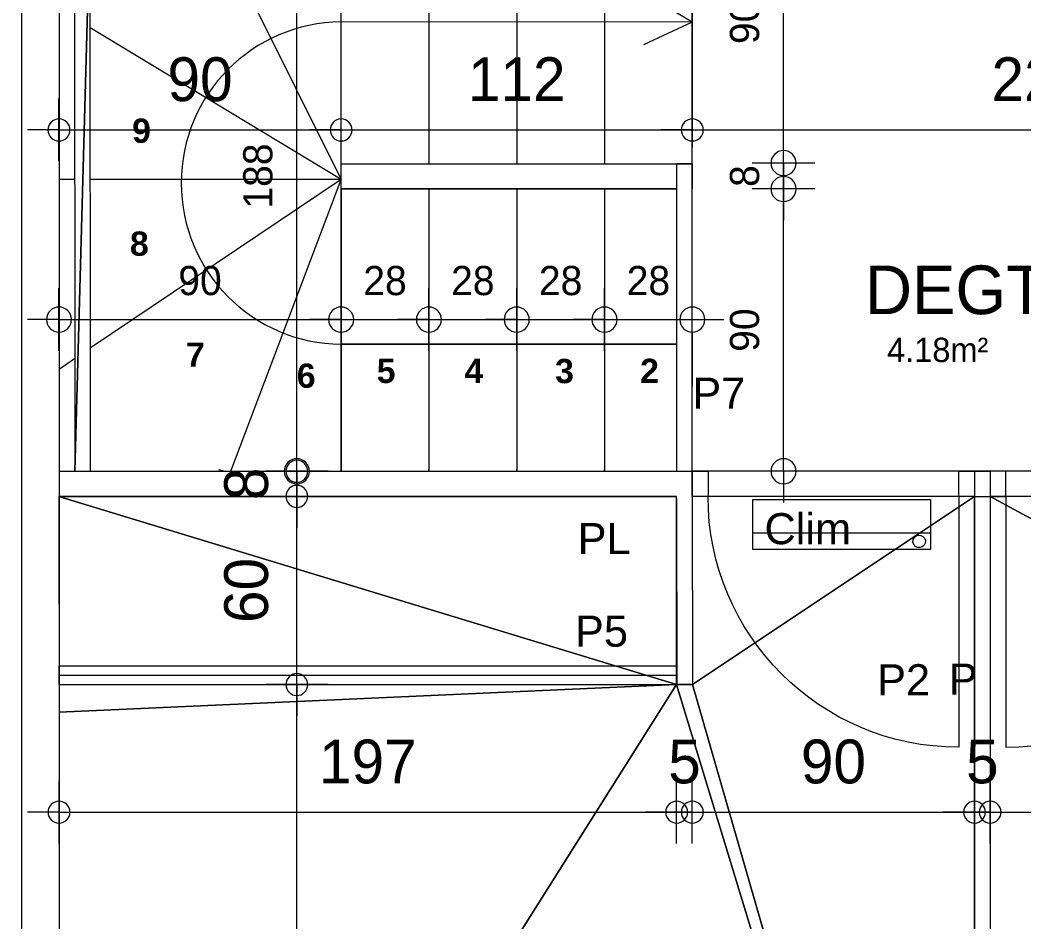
# Model space of a CAD drawing. Header units: metres. Extents: x -30.4 to 29.6, y -50.6 to 0.4.
# Drawn here: x 14.45 to 17.651, y -26.927 to -24.052 of the extents above; entities that cross this region are included whole.
import ezdxf
from ezdxf.enums import TextEntityAlignment as Align
from ezdxf.lldxf.tags import DXFTag

# ---------------------------------------------------------------- set-up
doc = ezdxf.new("R2010")
doc.units = ezdxf.units.M
doc.header["$MEASUREMENT"] = 0
for name, color, linetype in [('Calque commun', 7, 'Continuous'), ('Calque5', 7, 'Continuous'), ('Textes', 7, 'Continuous')]:
    doc.layers.add(name, color=color, linetype=linetype)
doc.styles.add('Arial12', font='arialbd.ttf', dxfattribs={"height": 0.077267})
doc.styles.add('Arial4', font='arial.ttf', dxfattribs={"height": 0.098961})
doc.styles.add('Century Gothic', font='GOTHIC.TTF', dxfattribs={"height": 0.139636})
doc.styles.add('Century Gothic15', font='GOTHIC.TTF', dxfattribs={"height": 0.155151})
doc.styles.add('Century Gothic16', font='GOTHIC.TTF', dxfattribs={"height": 0.09309})
doc.styles.add('Century Gothic7', font='GOTHIC.TTF', dxfattribs={"height": 0.077575})
tags = doc.linetypes.add('HIDDEN2', pattern=[0.1875, 0.125, -0.0625]).pattern_tags.tags
tags[6:7] = [DXFTag(74, 4), DXFTag(75, 0), DXFTag(340, '0'), DXFTag(46, 1.0), DXFTag(50, 0.0), DXFTag(44, 0.0), DXFTag(45, 0.0)]
tags[4:5] = [DXFTag(74, 4), DXFTag(75, 0), DXFTag(340, '0'), DXFTag(46, 1.0), DXFTag(50, 0.0), DXFTag(44, 0.0), DXFTag(45, 0.0)]
tags = doc.linetypes.add('HIDDENX2', pattern=[0.75, 0.5, -0.25]).pattern_tags.tags
tags[6:7] = [DXFTag(74, 4), DXFTag(75, 0), DXFTag(340, '0'), DXFTag(46, 1.0), DXFTag(50, 0.0), DXFTag(44, 0.0), DXFTag(45, 0.0)]
tags[4:5] = [DXFTag(74, 4), DXFTag(75, 0), DXFTag(340, '0'), DXFTag(46, 1.0), DXFTag(50, 0.0), DXFTag(44, 0.0), DXFTag(45, 0.0)]

# ---------------------------------------------------------------- blocks, each defined once
blk = doc.blocks.new('Block35145')
at = {"layer": 'Calque commun', "color": 7, "linetype": 'Continuous', "lineweight": 9}
for p, q in [((14.454, -20.8106), (14.454, -29.4107)), ((14.574, -20.9307), (14.574, -29.2906))]:
    blk.add_line(p, q, dxfattribs=at)
blk = doc.blocks.new('xmodule1pdniv1-7')
at = {"layer": 'Calque commun', "color": 5, "linetype": 'Continuous', "lineweight": 9}
blk.add_arc((0, 0), 0.5, 0, 359.9994, dxfattribs=at)
blk = doc.blocks.new('xmodule1pdniv1-8')
at = {"layer": 'Calque commun', "color": 5, "linetype": 'Continuous', "lineweight": 9}
blk.add_arc((0, 0), 0.5, 0, 359.9994, dxfattribs=at)
blk = doc.blocks.new('DimLine53630')
at = {"layer": 'Calque commun', "color": 5, "linetype": 'Continuous', "lineweight": 9}
for p, q in [((31.7823, -21.2312), (31.7823, -21.1312)), ((31.8823, -21.2312), (31.6823, -21.2312)), ((31.7823, -24.3512), (31.7823, -21.2312)), ((31.8823, -24.3512), (31.6823, -24.3512)), ((31.7823, -24.3512), (31.7823, -24.4512))]:
    blk.add_line(p, q, dxfattribs=at)
at = {"layer": 'Calque commun', "color": 5, "linetype": 'Continuous', "lineweight": 9, "xscale": 0.07000000029802322, "yscale": 0.07000000029802322, "zscale": 0.07000000029802322, "rotation": 90}
for name, p in [('xmodule1pdniv1-8', (31.7823, -21.2312)), ('xmodule1pdniv1-7', (31.7823, -24.3512))]:
    blk.add_blockref(name, p, dxfattribs=at)
at = {"layer": 'Calque commun', "color": 5, "linetype": 'Continuous', "lineweight": 9, "style": 'Century Gothic'}
blk.add_text('312', height=0.13964, rotation=90, dxfattribs=at).set_placement((31.7323, -22.7912), align=Align.BOTTOM_CENTER)
blk = doc.blocks.new('xmodule1pdniv1-9')
at = {"layer": 'Calque commun', "color": 5, "linetype": 'Continuous', "lineweight": 9}
blk.add_arc((0, 0), 0.5, 0, 359.9994, dxfattribs=at)
blk = doc.blocks.new('xmodule1pdniv1-10')
at = {"layer": 'Calque commun', "color": 5, "linetype": 'Continuous', "lineweight": 9}
blk.add_arc((0, 0), 0.5, 0, 359.9994, dxfattribs=at)
blk = doc.blocks.new('DimLine53638')
at = {"layer": 'Calque commun', "color": 5, "linetype": 'Continuous', "lineweight": 9}
for p, q in [((31.7823, -20.6312), (31.7823, -20.5312)), ((31.8823, -20.6312), (31.6823, -20.6312)), ((31.7823, -21.2312), (31.7823, -20.6312)), ((31.8823, -21.2312), (31.6823, -21.2312)), ((31.7823, -21.2312), (31.7823, -21.3312))]:
    blk.add_line(p, q, dxfattribs=at)
at = {"layer": 'Calque commun', "color": 5, "linetype": 'Continuous', "lineweight": 9, "xscale": 0.07000000029802322, "yscale": 0.07000000029802322, "zscale": 0.07000000029802322, "rotation": 90}
for name, p in [('xmodule1pdniv1-10', (31.7823, -20.6312)), ('xmodule1pdniv1-9', (31.7823, -21.2312))]:
    blk.add_blockref(name, p, dxfattribs=at)
at = {"layer": 'Calque commun', "color": 5, "linetype": 'Continuous', "lineweight": 9, "style": 'Century Gothic'}
blk.add_text('60', height=0.13964, rotation=90.0004, dxfattribs=at).set_placement((31.7323, -20.9312), align=Align.BOTTOM_CENTER)
blk = doc.blocks.new('xmodule1pdniv1-11')
at = {"layer": 'Calque commun', "color": 5, "linetype": 'Continuous', "lineweight": 9}
blk.add_arc((0, 0), 0.5, 0, 359.9994, dxfattribs=at)
blk = doc.blocks.new('xmodule1pdniv1-12')
at = {"layer": 'Calque commun', "color": 5, "linetype": 'Continuous', "lineweight": 9}
blk.add_arc((0, 0), 0.5, 0, 359.9994, dxfattribs=at)
blk = doc.blocks.new('DimLine53646')
at = {"layer": 'Calque commun', "color": 5, "linetype": 'Continuous', "lineweight": 9}
for p, q in [((31.7823, -20.5512), (31.7823, -20.4512)), ((31.8823, -20.5512), (31.6823, -20.5512)), ((31.7823, -20.6312), (31.7823, -20.5512)), ((31.8823, -20.6312), (31.6823, -20.6312)), ((31.7823, -20.6312), (31.7824, -20.7312))]:
    blk.add_line(p, q, dxfattribs=at)
at = {"layer": 'Calque commun', "color": 5, "linetype": 'Continuous', "lineweight": 9, "xscale": 0.07000000029802322, "yscale": 0.07000000029802322, "zscale": 0.07000000029802322, "rotation": 90}
for name, p in [('xmodule1pdniv1-12', (31.7823, -20.5512)), ('xmodule1pdniv1-11', (31.7823, -20.6312))]:
    blk.add_blockref(name, p, dxfattribs=at)
at = {"layer": 'Calque commun', "color": 5, "linetype": 'Continuous', "lineweight": 9, "style": 'Century Gothic'}
blk.add_text('8', height=0.1396, rotation=90.0219, dxfattribs=at).set_placement((31.7323, -20.5913), align=Align.BOTTOM_CENTER)
blk = doc.blocks.new('xmodule1pdniv1-13')
at = {"layer": 'Calque commun', "color": 5, "linetype": 'Continuous', "lineweight": 9}
blk.add_arc((0, 0), 0.5, 0, 359.9994, dxfattribs=at)
blk = doc.blocks.new('xmodule1pdniv1-14')
at = {"layer": 'Calque commun', "color": 5, "linetype": 'Continuous', "lineweight": 9}
blk.add_arc((0, 0), 0.5, 0, 359.9994, dxfattribs=at)
blk = doc.blocks.new('DimLine53654')
at = {"layer": 'Calque commun', "color": 5, "linetype": 'Continuous', "lineweight": 9}
for p, q in [((31.7822, -18.6687), (31.7822, -18.5687)), ((31.8822, -18.6687), (31.6822, -18.6687)), ((31.7823, -20.5512), (31.7822, -18.6687)), ((31.8823, -20.5512), (31.6823, -20.5512)), ((31.7823, -20.5512), (31.7823, -20.6512))]:
    blk.add_line(p, q, dxfattribs=at)
at = {"layer": 'Calque commun', "color": 5, "linetype": 'Continuous', "lineweight": 9, "xscale": 0.07999999821186066, "yscale": 0.07999999821186066, "zscale": 0.07999999821186066, "rotation": 90}
for name, p in [('xmodule1pdniv1-14', (31.7822, -18.6687)), ('xmodule1pdniv1-13', (31.7823, -20.5512))]:
    blk.add_blockref(name, p, dxfattribs=at)
at = {"layer": 'Calque commun', "color": 5, "linetype": 'Continuous', "lineweight": 9, "style": 'Century Gothic16'}
blk.add_text('188', height=0.09309, rotation=90.0024, dxfattribs=at).set_placement((31.7323, -19.61), align=Align.BOTTOM_CENTER)
blk = doc.blocks.new('xmodule1pdniv1-21')
at = {"layer": 'Calque commun', "color": 5, "linetype": 'Continuous', "lineweight": 9}
blk.add_arc((0, 0), 0.5, 0, 359.9994, dxfattribs=at)
blk = doc.blocks.new('xmodule1pdniv1-22')
at = {"layer": 'Calque commun', "color": 5, "linetype": 'Continuous', "lineweight": 9}
blk.add_arc((0, 0), 0.5, 0, 359.9994, dxfattribs=at)
blk = doc.blocks.new('DimLine53686')
at = {"layer": 'Calque commun', "color": 5, "linetype": 'Continuous', "lineweight": 9}
for p, q in [((31.0236, -19.563), (31.0236, -19.363)), ((31.9236, -19.563), (31.9236, -19.363)), ((31.0236, -19.463), (30.9236, -19.463)), ((31.0236, -19.463), (31.9236, -19.463)), ((31.9236, -19.463), (32.0236, -19.463))]:
    blk.add_line(p, q, dxfattribs=at)
at = {"layer": 'Calque commun', "color": 5, "linetype": 'Continuous', "lineweight": 9, "xscale": 0.07000000029802322, "yscale": 0.07000000029802322, "zscale": 0.07000000029802322}
for name, p in [('xmodule1pdniv1-21', (31.0236, -19.463)), ('xmodule1pdniv1-22', (31.9236, -19.463))]:
    blk.add_blockref(name, p, dxfattribs=at)
at = {"layer": 'Calque commun', "color": 5, "linetype": 'Continuous', "lineweight": 9, "style": 'Century Gothic'}
blk.add_text('90', height=0.13964, dxfattribs=at).set_placement((31.4736, -19.413), align=Align.BOTTOM_CENTER)
blk = doc.blocks.new('xmodule1pdniv1-23')
at = {"layer": 'Calque commun', "color": 5, "linetype": 'Continuous', "lineweight": 9}
blk.add_arc((0, 0), 0.5, 0, 359.9994, dxfattribs=at)
blk = doc.blocks.new('xmodule1pdniv1-24')
at = {"layer": 'Calque commun', "color": 5, "linetype": 'Continuous', "lineweight": 9}
blk.add_arc((0, 0), 0.5, 0, 359.9994, dxfattribs=at)
blk = doc.blocks.new('DimLine53694')
at = {"layer": 'Calque commun', "color": 5, "linetype": 'Continuous', "lineweight": 9}
for p, q in [((31.9236, -19.563), (31.9236, -19.363)), ((33.0436, -19.563), (33.0436, -19.363)), ((31.9236, -19.463), (31.8236, -19.463)), ((31.9236, -19.463), (33.0436, -19.463)), ((33.0436, -19.463), (33.1436, -19.463))]:
    blk.add_line(p, q, dxfattribs=at)
at = {"layer": 'Calque commun', "color": 5, "linetype": 'Continuous', "lineweight": 9, "xscale": 0.07000000029802322, "yscale": 0.07000000029802322, "zscale": 0.07000000029802322}
for name, p in [('xmodule1pdniv1-23', (31.9236, -19.463)), ('xmodule1pdniv1-24', (33.0436, -19.463))]:
    blk.add_blockref(name, p, dxfattribs=at)
at = {"layer": 'Calque commun', "color": 5, "linetype": 'Continuous', "lineweight": 9, "style": 'Century Gothic'}
blk.add_text('112', height=0.13964, dxfattribs=at).set_placement((32.4836, -19.413), align=Align.BOTTOM_CENTER)
blk = doc.blocks.new('xmodule1pdniv1-25')
at = {"layer": 'Calque commun', "color": 5, "linetype": 'Continuous', "lineweight": 9}
blk.add_arc((0, 0), 0.5, 0, 359.9994, dxfattribs=at)
blk = doc.blocks.new('xmodule1pdniv1-26')
at = {"layer": 'Calque commun', "color": 5, "linetype": 'Continuous', "lineweight": 9}
blk.add_arc((0, 0), 0.5, 0, 359.9994, dxfattribs=at)
blk = doc.blocks.new('DimLine53702')
at = {"layer": 'Calque commun', "color": 5, "linetype": 'Continuous', "lineweight": 9}
for p, q in [((33.0436, -19.563), (33.0436, -19.363)), ((35.2637, -19.563), (35.2637, -19.363)), ((33.0436, -19.463), (32.9436, -19.463)), ((33.0436, -19.463), (35.2637, -19.463)), ((35.2637, -19.463), (35.3637, -19.463))]:
    blk.add_line(p, q, dxfattribs=at)
at = {"layer": 'Calque commun', "color": 5, "linetype": 'Continuous', "lineweight": 9, "xscale": 0.07000000029802322, "yscale": 0.07000000029802322, "zscale": 0.07000000029802322}
for name, p in [('xmodule1pdniv1-25', (33.0436, -19.463)), ('xmodule1pdniv1-26', (35.2637, -19.463))]:
    blk.add_blockref(name, p, dxfattribs=at)
at = {"layer": 'Calque commun', "color": 5, "linetype": 'Continuous', "lineweight": 9, "style": 'Century Gothic'}
blk.add_text('222', height=0.13964, dxfattribs=at).set_placement((34.1537, -19.413), align=Align.BOTTOM_CENTER)
blk = doc.blocks.new('xmodule1pdniv1-65')
at = {"layer": 'Calque commun', "color": 5, "linetype": 'Continuous', "lineweight": 9}
blk.add_arc((0, 0), 0.5, 0, 359.9994, dxfattribs=at)
blk = doc.blocks.new('xmodule1pdniv1-66')
at = {"layer": 'Calque commun', "color": 5, "linetype": 'Continuous', "lineweight": 9}
blk.add_arc((0, 0), 0.5, 0, 359.9994, dxfattribs=at)
blk = doc.blocks.new('DimLine53878')
at = {"layer": 'Calque commun', "color": 5, "linetype": 'Continuous', "lineweight": 9}
for p, q in [((31.0238, -21.7381), (31.0238, -21.5381)), ((32.9937, -21.7381), (32.9937, -21.5381)), ((31.0238, -21.6381), (30.9238, -21.6381)), ((31.0238, -21.6381), (32.9937, -21.6381)), ((32.9937, -21.6381), (33.0937, -21.6381))]:
    blk.add_line(p, q, dxfattribs=at)
at = {"layer": 'Calque commun', "color": 5, "linetype": 'Continuous', "lineweight": 9, "xscale": 0.07000000029802322, "yscale": 0.07000000029802322, "zscale": 0.07000000029802322}
for name, p in [('xmodule1pdniv1-65', (31.0238, -21.6381)), ('xmodule1pdniv1-66', (32.9937, -21.6381))]:
    blk.add_blockref(name, p, dxfattribs=at)
at = {"layer": 'Calque commun', "color": 5, "linetype": 'Continuous', "lineweight": 9, "style": 'Century Gothic'}
blk.add_text('197', height=0.13964, dxfattribs=at).set_placement((32.0087, -21.5881), align=Align.BOTTOM_CENTER)
blk = doc.blocks.new('xmodule1pdniv1-67')
at = {"layer": 'Calque commun', "color": 5, "linetype": 'Continuous', "lineweight": 9}
blk.add_arc((0, 0), 0.5, 0, 359.9994, dxfattribs=at)
blk = doc.blocks.new('xmodule1pdniv1-68')
at = {"layer": 'Calque commun', "color": 5, "linetype": 'Continuous', "lineweight": 9}
blk.add_arc((0, 0), 0.5, 0, 359.9994, dxfattribs=at)
blk = doc.blocks.new('DimLine53886')
at = {"layer": 'Calque commun', "color": 5, "linetype": 'Continuous', "lineweight": 9}
for p, q in [((32.9937, -21.7381), (32.9937, -21.5381)), ((33.0437, -21.7381), (33.0437, -21.5381)), ((32.9937, -21.6381), (32.8937, -21.6381)), ((32.9937, -21.6381), (33.0437, -21.6381)), ((33.0437, -21.6381), (33.1437, -21.6381))]:
    blk.add_line(p, q, dxfattribs=at)
at = {"layer": 'Calque commun', "color": 5, "linetype": 'Continuous', "lineweight": 9, "xscale": 0.07000000029802322, "yscale": 0.07000000029802322, "zscale": 0.07000000029802322}
for name, p in [('xmodule1pdniv1-67', (32.9937, -21.6381)), ('xmodule1pdniv1-68', (33.0437, -21.6381))]:
    blk.add_blockref(name, p, dxfattribs=at)
at = {"layer": 'Calque commun', "color": 5, "linetype": 'Continuous', "lineweight": 9, "style": 'Century Gothic'}
blk.add_text('5', height=0.1396, dxfattribs=at).set_placement((33.0187, -21.5881), align=Align.BOTTOM_CENTER)
blk = doc.blocks.new('xmodule1pdniv1-69')
at = {"layer": 'Calque commun', "color": 5, "linetype": 'Continuous', "lineweight": 9}
blk.add_arc((0, 0), 0.5, 0, 359.9994, dxfattribs=at)
blk = doc.blocks.new('xmodule1pdniv1-70')
at = {"layer": 'Calque commun', "color": 5, "linetype": 'Continuous', "lineweight": 9}
blk.add_arc((0, 0), 0.5, 0, 359.9994, dxfattribs=at)
blk = doc.blocks.new('DimLine53894')
at = {"layer": 'Calque commun', "color": 5, "linetype": 'Continuous', "lineweight": 9}
for p, q in [((33.0437, -21.7381), (33.0437, -21.5381)), ((33.9437, -21.7381), (33.9437, -21.5381)), ((33.0437, -21.6381), (32.9437, -21.6381)), ((33.0437, -21.6381), (33.9437, -21.6381)), ((33.9437, -21.6381), (34.0437, -21.6381))]:
    blk.add_line(p, q, dxfattribs=at)
at = {"layer": 'Calque commun', "color": 5, "linetype": 'Continuous', "lineweight": 9, "xscale": 0.07000000029802322, "yscale": 0.07000000029802322, "zscale": 0.07000000029802322}
for name, p in [('xmodule1pdniv1-69', (33.0437, -21.6381)), ('xmodule1pdniv1-70', (33.9437, -21.6381))]:
    blk.add_blockref(name, p, dxfattribs=at)
at = {"layer": 'Calque commun', "color": 5, "linetype": 'Continuous', "lineweight": 9, "style": 'Century Gothic'}
blk.add_text('90', height=0.13964, dxfattribs=at).set_placement((33.4937, -21.5881), align=Align.BOTTOM_CENTER)
blk = doc.blocks.new('xmodule1pdniv1-71')
at = {"layer": 'Calque commun', "color": 5, "linetype": 'Continuous', "lineweight": 9}
blk.add_arc((0, 0), 0.5, 0, 359.9994, dxfattribs=at)
blk = doc.blocks.new('xmodule1pdniv1-72')
at = {"layer": 'Calque commun', "color": 5, "linetype": 'Continuous', "lineweight": 9}
blk.add_arc((0, 0), 0.5, 0, 359.9994, dxfattribs=at)
blk = doc.blocks.new('DimLine53902')
at = {"layer": 'Calque commun', "color": 5, "linetype": 'Continuous', "lineweight": 9}
for p, q in [((33.9437, -21.7381), (33.9437, -21.5381)), ((33.9937, -21.7381), (33.9937, -21.5381)), ((33.9437, -21.6381), (33.8437, -21.6381)), ((33.9437, -21.6381), (33.9937, -21.6381)), ((33.9937, -21.6381), (34.0937, -21.6381))]:
    blk.add_line(p, q, dxfattribs=at)
at = {"layer": 'Calque commun', "color": 5, "linetype": 'Continuous', "lineweight": 9, "xscale": 0.07000000029802322, "yscale": 0.07000000029802322, "zscale": 0.07000000029802322}
for name, p in [('xmodule1pdniv1-71', (33.9437, -21.6381)), ('xmodule1pdniv1-72', (33.9937, -21.6381))]:
    blk.add_blockref(name, p, dxfattribs=at)
at = {"layer": 'Calque commun', "color": 5, "linetype": 'Continuous', "lineweight": 9, "style": 'Century Gothic'}
blk.add_text('5', height=0.1396, dxfattribs=at).set_placement((33.9687, -21.5881), align=Align.BOTTOM_CENTER)
blk = doc.blocks.new('xmodule1pdniv1-73')
at = {"layer": 'Calque commun', "color": 5, "linetype": 'Continuous', "lineweight": 9}
blk.add_arc((0, 0), 0.5, 0, 359.9994, dxfattribs=at)
blk = doc.blocks.new('xmodule1pdniv1-74')
at = {"layer": 'Calque commun', "color": 5, "linetype": 'Continuous', "lineweight": 9}
blk.add_arc((0, 0), 0.5, 0, 359.9994, dxfattribs=at)
blk = doc.blocks.new('DimLine53910')
at = {"layer": 'Calque commun', "color": 5, "linetype": 'Continuous', "lineweight": 9}
for p, q in [((33.9937, -21.7381), (33.9937, -21.5381)), ((35.2638, -21.7381), (35.2638, -21.5381)), ((33.9937, -21.6381), (33.8937, -21.6381)), ((33.9937, -21.6381), (35.2638, -21.6381)), ((35.2638, -21.6381), (35.3638, -21.6381))]:
    blk.add_line(p, q, dxfattribs=at)
at = {"layer": 'Calque commun', "color": 5, "linetype": 'Continuous', "lineweight": 9, "xscale": 0.07000000029802322, "yscale": 0.07000000029802322, "zscale": 0.07000000029802322}
for name, p in [('xmodule1pdniv1-73', (33.9937, -21.6381)), ('xmodule1pdniv1-74', (35.2638, -21.6381))]:
    blk.add_blockref(name, p, dxfattribs=at)
at = {"layer": 'Calque commun', "color": 5, "linetype": 'Continuous', "lineweight": 9, "style": 'Century Gothic'}
blk.add_text('127', height=0.13964, dxfattribs=at).set_placement((34.6288, -21.5881), align=Align.BOTTOM_CENTER)
blk = doc.blocks.new('@PRES_1_$$_1-43')
at = {"layer": 'Calque commun', "color": 5, "linetype": 'Continuous', "lineweight": 9}
blk.add_line((0.05, 0.08), (0.05, 0.88), dxfattribs=at)
at = {"layer": 'Calque commun', "color": 5, "linetype": 'Continuous', "lineweight": 9, "extrusion": (0, 0, -1)}
blk.add_arc((-0.05, 0.08), 0.8, 90, 180, dxfattribs=at)
at = {"layer": 'Calque commun', "color": 5, "linetype": 'Continuous', "lineweight": 9}
mesh = blk.add_polyface(dxfattribs=at)
corners = [(0, 0), (0, 0.08), (0.05, 0.08), (0.05, 0)]
mesh.append_faces([[corners[k] for k in face] for face in [(0, 1, 2, 3)]], dxfattribs={"color": 5})
mesh = blk.add_polyface(dxfattribs=at)
corners = [(0.85, 0), (0.85, 0.08), (0.9, 0.08), (0.9, 0)]
mesh.append_faces([[corners[k] for k in face] for face in [(0, 1, 2, 3)]], dxfattribs={"color": 5})
blk = doc.blocks.new('@PRES_1_$$_1-44')
at = {"layer": 'Calque commun', "color": 7, "linetype": 'Continuous', "lineweight": 9}
blk.add_line((0, 0), (0, 0.08), dxfattribs=at)
blk = doc.blocks.new('@PRES_1_$$_1-45')
at = {"layer": 'Calque commun', "color": 7, "linetype": 'Continuous', "lineweight": 9}
blk.add_line((0, 0), (0, 0.08), dxfattribs=at)
blk = doc.blocks.new('INTER_2D_COMB15')
at = {"layer": 'Calque5', "color": 0, "linetype": 'ByBlock', "lineweight": -2}
for name in ['@PRES_1_$$_1-43', '@PRES_1_$$_1-44']:
    blk.add_blockref(name, (0, 0), dxfattribs=at)
at = {"layer": 'Calque5', "color": 0, "linetype": 'ByBlock', "lineweight": -2, "extrusion": (0, 0, -1), "xscale": -1, "yscale": -1, "zscale": -1, "rotation": -180}
blk.add_blockref('@PRES_1_$$_1-45', (-0.9, 0), dxfattribs=at)
blk = doc.blocks.new('PLACED_COMB15')
at = {"layer": 'Calque5', "color": 0, "linetype": 'ByBlock', "lineweight": -2}
blk.add_blockref('INTER_2D_COMB15', (0, 0), dxfattribs=at)
blk = doc.blocks.new('xmodule1pdniv1-95')
at = {"layer": 'Calque commun', "color": 5, "linetype": 'Continuous', "lineweight": 9}
blk.add_arc((0, 0), 0.5, 0, 359.9994, dxfattribs=at)
blk = doc.blocks.new('xmodule1pdniv1-96')
at = {"layer": 'Calque commun', "color": 5, "linetype": 'Continuous', "lineweight": 9}
blk.add_arc((0, 0), 0.5, 0, 359.9994, dxfattribs=at)
blk = doc.blocks.new('DimLine60103')
at = {"layer": 'Calque commun', "color": 5, "linetype": 'Continuous', "lineweight": 9}
for p, q in [((33.3346, -19.6513), (33.3346, -19.5513)), ((33.4346, -19.6513), (33.2346, -19.6513)), ((33.3346, -20.5512), (33.3346, -19.6513)), ((33.4346, -20.5512), (33.2346, -20.5512)), ((33.3346, -20.5512), (33.3346, -20.6512))]:
    blk.add_line(p, q, dxfattribs=at)
at = {"layer": 'Calque commun', "color": 5, "linetype": 'Continuous', "lineweight": 9, "xscale": 0.07999999821186066, "yscale": 0.07999999821186066, "zscale": 0.07999999821186066, "rotation": 90}
for name, p in [('xmodule1pdniv1-96', (33.3346, -19.6513)), ('xmodule1pdniv1-95', (33.3346, -20.5512))]:
    blk.add_blockref(name, p, dxfattribs=at)
at = {"layer": 'Calque commun', "color": 5, "linetype": 'Continuous', "lineweight": 9, "style": 'Century Gothic16'}
blk.add_text('90', height=0.09309, rotation=90, dxfattribs=at).set_placement((33.2846, -20.1012), align=Align.BOTTOM_CENTER)
blk = doc.blocks.new('xmodule1pdniv1-97')
at = {"layer": 'Calque commun', "color": 5, "linetype": 'Continuous', "lineweight": 9}
blk.add_arc((0, 0), 0.5, 0, 359.9994, dxfattribs=at)
blk = doc.blocks.new('xmodule1pdniv1-98')
at = {"layer": 'Calque commun', "color": 5, "linetype": 'Continuous', "lineweight": 9}
blk.add_arc((0, 0), 0.5, 0, 359.9994, dxfattribs=at)
blk = doc.blocks.new('DimLine60111')
at = {"layer": 'Calque commun', "color": 5, "linetype": 'Continuous', "lineweight": 9}
for p, q in [((33.3346, -19.5687), (33.3346, -19.4687)), ((33.4346, -19.5687), (33.2346, -19.5687)), ((33.3346, -19.6513), (33.3346, -19.5687)), ((33.4346, -19.6513), (33.2346, -19.6513)), ((33.3346, -19.6513), (33.3346, -19.7513))]:
    blk.add_line(p, q, dxfattribs=at)
at = {"layer": 'Calque commun', "color": 5, "linetype": 'Continuous', "lineweight": 9, "xscale": 0.07999999821186066, "yscale": 0.07999999821186066, "zscale": 0.07999999821186066, "rotation": 90}
for name, p in [('xmodule1pdniv1-98', (33.3346, -19.5687)), ('xmodule1pdniv1-97', (33.3346, -19.6513))]:
    blk.add_blockref(name, p, dxfattribs=at)
at = {"layer": 'Calque commun', "color": 5, "linetype": 'Continuous', "lineweight": 9, "style": 'Century Gothic16'}
blk.add_text('8', height=0.0931, rotation=90, dxfattribs=at).set_placement((33.2846, -19.61), align=Align.BOTTOM_CENTER)
blk = doc.blocks.new('xmodule1pdniv1-99')
at = {"layer": 'Calque commun', "color": 5, "linetype": 'Continuous', "lineweight": 9}
blk.add_arc((0, 0), 0.5, 0, 359.9994, dxfattribs=at)
blk = doc.blocks.new('xmodule1pdniv1-100')
at = {"layer": 'Calque commun', "color": 5, "linetype": 'Continuous', "lineweight": 9}
blk.add_arc((0, 0), 0.5, 0, 359.9994, dxfattribs=at)
blk = doc.blocks.new('DimLine60119')
at = {"layer": 'Calque commun', "color": 5, "linetype": 'Continuous', "lineweight": 9}
for p, q in [((33.3346, -18.6713), (33.3346, -18.5713)), ((33.4346, -18.6713), (33.2346, -18.6713)), ((33.3346, -19.5687), (33.3346, -18.6713)), ((33.4346, -19.5687), (33.2346, -19.5687)), ((33.3346, -19.5687), (33.3346, -19.6687))]:
    blk.add_line(p, q, dxfattribs=at)
at = {"layer": 'Calque commun', "color": 5, "linetype": 'Continuous', "lineweight": 9, "xscale": 0.07999999821186066, "yscale": 0.07999999821186066, "zscale": 0.07999999821186066, "rotation": 90}
for name, p in [('xmodule1pdniv1-100', (33.3346, -18.6713)), ('xmodule1pdniv1-99', (33.3346, -19.5687))]:
    blk.add_blockref(name, p, dxfattribs=at)
at = {"layer": 'Calque commun', "color": 5, "linetype": 'Continuous', "lineweight": 9, "style": 'Century Gothic16'}
blk.add_text('90', height=0.09309, rotation=90, dxfattribs=at).set_placement((33.2846, -19.12), align=Align.BOTTOM_CENTER)
blk = doc.blocks.new('xmodule1pdniv1-101')
at = {"layer": 'Calque commun', "color": 5, "linetype": 'Continuous', "lineweight": 9}
blk.add_arc((0, 0), 0.5, 0, 359.9994, dxfattribs=at)
blk = doc.blocks.new('xmodule1pdniv1-102')
at = {"layer": 'Calque commun', "color": 5, "linetype": 'Continuous', "lineweight": 9}
blk.add_arc((0, 0), 0.5, 0, 359.9994, dxfattribs=at)
blk = doc.blocks.new('DimLine60129')
at = {"layer": 'Calque commun', "color": 5, "linetype": 'Continuous', "lineweight": 9}
for p, q in [((31.0237, -20.1676), (31.0237, -19.9676)), ((31.9236, -20.1676), (31.9236, -19.9676)), ((31.0237, -20.0676), (30.9237, -20.0676)), ((31.0237, -20.0676), (31.9236, -20.0676)), ((31.9236, -20.0676), (32.0236, -20.0676))]:
    blk.add_line(p, q, dxfattribs=at)
at = {"layer": 'Calque commun', "color": 5, "linetype": 'Continuous', "lineweight": 9, "xscale": 0.07999999821186066, "yscale": 0.07999999821186066, "zscale": 0.07999999821186066}
for name, p in [('xmodule1pdniv1-101', (31.0237, -20.0676)), ('xmodule1pdniv1-102', (31.9236, -20.0676))]:
    blk.add_blockref(name, p, dxfattribs=at)
at = {"layer": 'Calque commun', "color": 5, "linetype": 'Continuous', "lineweight": 9, "style": 'Century Gothic16'}
blk.add_text('90', height=0.09309, dxfattribs=at).set_placement((31.4736, -20.0176), align=Align.BOTTOM_CENTER)
blk = doc.blocks.new('xmodule1pdniv1-103')
at = {"layer": 'Calque commun', "color": 5, "linetype": 'Continuous', "lineweight": 9}
blk.add_arc((0, 0), 0.5, 0, 359.9994, dxfattribs=at)
blk = doc.blocks.new('xmodule1pdniv1-104')
at = {"layer": 'Calque commun', "color": 5, "linetype": 'Continuous', "lineweight": 9}
blk.add_arc((0, 0), 0.5, 0, 359.9994, dxfattribs=at)
blk = doc.blocks.new('DimLine60137')
at = {"layer": 'Calque commun', "color": 5, "linetype": 'Continuous', "lineweight": 9}
for p, q in [((31.9236, -20.1676), (31.9236, -19.9676)), ((32.2036, -20.1676), (32.2036, -19.9676)), ((31.9236, -20.0676), (31.8236, -20.0676)), ((31.9236, -20.0676), (32.2036, -20.0676)), ((32.2036, -20.0676), (32.3036, -20.0676))]:
    blk.add_line(p, q, dxfattribs=at)
at = {"layer": 'Calque commun', "color": 5, "linetype": 'Continuous', "lineweight": 9, "xscale": 0.07999999821186066, "yscale": 0.07999999821186066, "zscale": 0.07999999821186066}
for name, p in [('xmodule1pdniv1-103', (31.9236, -20.0676)), ('xmodule1pdniv1-104', (32.2036, -20.0676))]:
    blk.add_blockref(name, p, dxfattribs=at)
at = {"layer": 'Calque commun', "color": 5, "linetype": 'Continuous', "lineweight": 9, "style": 'Century Gothic16'}
blk.add_text('28', height=0.09309, dxfattribs=at).set_placement((32.0636, -20.0176), align=Align.BOTTOM_CENTER)
blk = doc.blocks.new('xmodule1pdniv1-105')
at = {"layer": 'Calque commun', "color": 5, "linetype": 'Continuous', "lineweight": 9}
blk.add_arc((0, 0), 0.5, 0, 359.9994, dxfattribs=at)
blk = doc.blocks.new('xmodule1pdniv1-106')
at = {"layer": 'Calque commun', "color": 5, "linetype": 'Continuous', "lineweight": 9}
blk.add_arc((0, 0), 0.5, 0, 359.9994, dxfattribs=at)
blk = doc.blocks.new('DimLine60145')
at = {"layer": 'Calque commun', "color": 5, "linetype": 'Continuous', "lineweight": 9}
for p, q in [((32.2036, -20.1676), (32.2036, -19.9676)), ((32.4836, -20.1676), (32.4836, -19.9676)), ((32.2036, -20.0676), (32.1036, -20.0676)), ((32.2036, -20.0676), (32.4836, -20.0676)), ((32.4836, -20.0676), (32.5836, -20.0676))]:
    blk.add_line(p, q, dxfattribs=at)
at = {"layer": 'Calque commun', "color": 5, "linetype": 'Continuous', "lineweight": 9, "xscale": 0.07999999821186066, "yscale": 0.07999999821186066, "zscale": 0.07999999821186066}
for name, p in [('xmodule1pdniv1-105', (32.2036, -20.0676)), ('xmodule1pdniv1-106', (32.4836, -20.0676))]:
    blk.add_blockref(name, p, dxfattribs=at)
at = {"layer": 'Calque commun', "color": 5, "linetype": 'Continuous', "lineweight": 9, "style": 'Century Gothic16'}
blk.add_text('28', height=0.09309, dxfattribs=at).set_placement((32.3436, -20.0176), align=Align.BOTTOM_CENTER)
blk = doc.blocks.new('xmodule1pdniv1-107')
at = {"layer": 'Calque commun', "color": 5, "linetype": 'Continuous', "lineweight": 9}
blk.add_arc((0, 0), 0.5, 0, 359.9994, dxfattribs=at)
blk = doc.blocks.new('xmodule1pdniv1-108')
at = {"layer": 'Calque commun', "color": 5, "linetype": 'Continuous', "lineweight": 9}
blk.add_arc((0, 0), 0.5, 0, 359.9994, dxfattribs=at)
blk = doc.blocks.new('DimLine60153')
at = {"layer": 'Calque commun', "color": 5, "linetype": 'Continuous', "lineweight": 9}
for p, q in [((32.4836, -20.1676), (32.4836, -19.9676)), ((32.7636, -20.1676), (32.7636, -19.9676)), ((32.4836, -20.0676), (32.3836, -20.0676)), ((32.4836, -20.0676), (32.7636, -20.0676)), ((32.7636, -20.0676), (32.8636, -20.0676))]:
    blk.add_line(p, q, dxfattribs=at)
at = {"layer": 'Calque commun', "color": 5, "linetype": 'Continuous', "lineweight": 9, "xscale": 0.07999999821186066, "yscale": 0.07999999821186066, "zscale": 0.07999999821186066}
for name, p in [('xmodule1pdniv1-107', (32.4836, -20.0676)), ('xmodule1pdniv1-108', (32.7636, -20.0676))]:
    blk.add_blockref(name, p, dxfattribs=at)
at = {"layer": 'Calque commun', "color": 5, "linetype": 'Continuous', "lineweight": 9, "style": 'Century Gothic16'}
blk.add_text('28', height=0.09309, dxfattribs=at).set_placement((32.6236, -20.0176), align=Align.BOTTOM_CENTER)
blk = doc.blocks.new('xmodule1pdniv1-109')
at = {"layer": 'Calque commun', "color": 5, "linetype": 'Continuous', "lineweight": 9}
blk.add_arc((0, 0), 0.5, 0, 359.9994, dxfattribs=at)
blk = doc.blocks.new('xmodule1pdniv1-110')
at = {"layer": 'Calque commun', "color": 5, "linetype": 'Continuous', "lineweight": 9}
blk.add_arc((0, 0), 0.5, 0, 359.9994, dxfattribs=at)
blk = doc.blocks.new('DimLine60161')
at = {"layer": 'Calque commun', "color": 5, "linetype": 'Continuous', "lineweight": 9}
for p, q in [((32.7636, -20.1676), (32.7636, -19.9676)), ((33.0437, -20.1676), (33.0437, -19.9676)), ((32.7636, -20.0676), (32.6636, -20.0676)), ((32.7636, -20.0676), (33.0437, -20.0676)), ((33.0437, -20.0676), (33.1437, -20.0676))]:
    blk.add_line(p, q, dxfattribs=at)
at = {"layer": 'Calque commun', "color": 5, "linetype": 'Continuous', "lineweight": 9, "xscale": 0.07999999821186066, "yscale": 0.07999999821186066, "zscale": 0.07999999821186066}
for name, p in [('xmodule1pdniv1-109', (32.7636, -20.0676)), ('xmodule1pdniv1-110', (33.0437, -20.0676))]:
    blk.add_blockref(name, p, dxfattribs=at)
at = {"layer": 'Calque commun', "color": 5, "linetype": 'Continuous', "lineweight": 9, "style": 'Century Gothic16'}
blk.add_text('28', height=0.09309, dxfattribs=at).set_placement((32.9037, -20.0176), align=Align.BOTTOM_CENTER)
blk = doc.blocks.new('clim-int')
at = {"layer": 'Calque commun', "color": 0, "linetype": 'ByBlock', "lineweight": 9}
for p, q in [((0.5671, 0.16), (0, 0.16)), ((0, 0.16), (0, 0)), ((0.5671, 0), (0.5671, 0.16)), ((0, 0.106), (0.5671, 0.106)), ((0, 0), (0.5671, 0))]:
    blk.add_line(p, q, dxfattribs=at)
blk.add_arc((0.531, 0.1338), 0.02, 330, 329.9994, dxfattribs=at)
blk = doc.blocks.new('xmodule1pdniv1-127')
at = {"layer": 'Calque commun', "color": 7, "linetype": 'Continuous', "lineweight": 9}
for p, q in [((31.501, -18.7712), (31.9235, -19.6211)), ((31.9237, -19.6512), (31.9236, -18.7712)), ((32.2036, -18.7712), (32.2037, -19.5712)), ((32.4836, -18.7712), (32.4837, -19.5712)), ((32.7636, -18.7712), (32.7637, -19.5712)), ((33.0436, -18.7712), (33.0436, -19.5187)), ((33.043, -19.119), (32.8734, -19.0175)), ((31.9235, -19.6211), (31.1237, -19.1372)), ((33.0436, -19.119), (31.9236, -19.1187)), ((33.043, -19.119), (32.8879, -19.1921)), ((31.9237, -19.6512), (31.9237, -19.5712)), ((31.9237, -19.5712), (33.0437, -19.5712)), ((33.0437, -19.5712), (32.9937, -19.5712)), ((32.9937, -19.5712), (32.9937, -19.6512)), ((33.0437, -19.5712), (33.0437, -19.6512)), ((33.0437, -20.5512), (33.0437, -19.5712)), ((33.0437, -19.5713), (33.0437, -19.6513)), ((31.0737, -19.6211), (31.0238, -19.6211)), ((31.9235, -19.6211), (31.1237, -20.1591)), ((31.9235, -19.6211), (31.1237, -19.6211)), ((31.5723, -20.5513), (31.9235, -19.6211)), ((31.9237, -19.6512), (31.9236, -20.5513)), ((31.9236, -20.5513), (31.9237, -19.6512)), ((31.9237, -19.6512), (31.9236, -20.5513)), ((31.9237, -19.6512), (32.9937, -19.6512)), ((32.9937, -19.6512), (31.9237, -19.6512)), ((32.2037, -19.6512), (32.2036, -20.5513)), ((32.4837, -19.6512), (32.4836, -20.5513)), ((32.7637, -19.6512), (32.7635, -20.5513)), ((32.9937, -19.6512), (32.9937, -20.5512)), ((33.0435, -20.1086), (33.0435, -20.2794)), ((32.9935, -20.1461), (31.9235, -20.1461)), ((32.9935, -20.1461), (31.9235, -20.1461)), ((31.0737, -20.1927), (31.0238, -20.2264)), ((31.5321, -20.5461), (31.5511, -20.5513)), ((31.9235, -20.5513), (31.9235, -20.5461)), ((31.9235, -20.5461), (31.9235, -20.5513)), ((31.9235, -20.5513), (31.9235, -20.5461)), ((32.2035, -20.5513), (32.2035, -20.5461)), ((32.4835, -20.5513), (32.4835, -20.5461)), ((32.7635, -20.5513), (32.7635, -20.5461)), ((32.9937, -20.5512), (33.0437, -20.5512)), ((32.9937, -20.5512), (33.0437, -20.5512)), ((31.0238, -21.1712), (32.9937, -21.1712)), ((31.0238, -21.2312), (31.0238, -21.1712)), ((32.9937, -21.2312), (32.9937, -21.1712)), ((31.0238, -21.2012), (32.9937, -21.2012)), ((31.0238, -21.2312), (32.9937, -21.2312))]:
    blk.add_line(p, q, dxfattribs=at)
at = {"layer": 'Calque commun', "color": 7, "linetype": 'HIDDENX2', "lineweight": 9}
blk.add_line((31.9235, -20.1461), (32.9935, -20.1461), dxfattribs=at)
at = {"layer": 'Calque commun', "color": 7, "linetype": 'Continuous', "lineweight": 18}
for p, q in [((31.0239, -20.5512), (31.0239, -20.6312)), ((31.0239, -20.5512), (33.0437, -20.5512)), ((33.9437, -20.5512), (33.9937, -20.5512)), ((31.0239, -20.6312), (32.9937, -20.6312)), ((33.9437, -20.6312), (33.9937, -20.6312))]:
    blk.add_line(p, q, dxfattribs=at)
at = {"layer": 'Calque commun', "color": 15, "linetype": 'Continuous', "lineweight": 18}
for p, q in [((32.9937, -20.6382), (32.9938, -21.2312)), ((33.0437, -20.6276), (33.0438, -21.2313)), ((33.9439, -20.6312), (33.9437, -24.3512)), ((33.9439, -20.6312), (33.9939, -20.6313)), ((33.9939, -20.6313), (33.9938, -24.3512)), ((32.9938, -21.2312), (33.0438, -21.2313))]:
    blk.add_line(p, q, dxfattribs=at)
at = {"layer": 'Calque commun', "color": 7, "linetype": 'Continuous', "lineweight": 9}
blk.add_arc((31.9272, -19.6324), 0.5137, 90.3997, 269.5875, dxfattribs=at)
at = {"layer": 'Calque commun', "color": 5, "linetype": 'Continuous', "lineweight": 9}
for name in ['DimLine53654', 'DimLine60119', 'DimLine53686', 'DimLine53694', 'DimLine53702', 'DimLine60111', 'DimLine60103', 'DimLine60129', 'DimLine60137', 'DimLine60145', 'DimLine60153', 'DimLine60161', 'DimLine53646', 'DimLine53638', 'DimLine53630', 'DimLine53878', 'DimLine53886', 'DimLine53894', 'DimLine53902', 'DimLine53910']:
    blk.add_blockref(name, (0, 0), dxfattribs=at)
at = {"layer": 'Calque commun', "color": 0, "linetype": 'ByBlock', "lineweight": -2, "rotation": 180}
blk.add_blockref('PLACED_COMB15', (33.9437, -20.5512), dxfattribs=at)
at = {"layer": 'Calque commun', "color": 0, "linetype": 'ByBlock', "lineweight": -2, "extrusion": (0, 0, -1), "xscale": -1, "yscale": -1, "zscale": -1}
blk.add_blockref('PLACED_COMB15', (-33.9937, -20.5512), dxfattribs=at)
at = {"layer": 'Calque commun', "color": 7, "linetype": 'HIDDEN2', "lineweight": -2, "extrusion": (0, 0, -1), "xscale": -1, "yscale": -1, "zscale": -1}
blk.add_blockref('clim-int', (-33.2362, -20.641), dxfattribs=at)
at = {"layer": 'Calque commun', "color": 5, "linetype": 'ByBlock', "lineweight": -2, "style": 'Arial12'}
for s, p in [('9', (31.257, -19.5272)), ('8', (31.2499, -19.8873)), ('7', (31.4287, -20.2412)), ('5', (32.0371, -20.2929)), ('4', (32.3171, -20.2929)), ('3', (32.606, -20.2934)), ('2', (32.8771, -20.2929)), ('6', (31.7821, -20.3082))]:
    blk.add_text(s, height=0.0773, dxfattribs=at).set_placement(p, align=Align.BOTTOM_LEFT)
at = {"layer": 'Textes', "color": 5, "linetype": 'ByBlock', "lineweight": -2, "style": 'Century Gothic15'}
blk.add_text('DEGT', height=0.15515, dxfattribs=at).set_placement((34.171, -19.8952), align=Align.TOP_RIGHT)
at = {"layer": 'Textes', "color": 9, "linetype": 'ByBlock', "lineweight": -2, "style": 'Century Gothic7'}
blk.add_text('4.18m²', height=0.07758, dxfattribs=at).set_placement((33.9877, -20.1254), align=Align.TOP_RIGHT)
at = {"layer": 'Textes', "color": 5, "linetype": 'ByBlock', "lineweight": -2, "style": 'Arial4'}
blk.add_text('P7', height=0.09896, dxfattribs=at).set_placement((33.0437, -20.2527), align=Align.TOP_LEFT)
for s, p in [('Clim', (33.2737, -20.8134)), ('PL', (32.6778, -20.8449)), ('P5', (32.6694, -21.1402)), ('P2', (33.6329, -21.295))]:
    blk.add_text(s, height=0.09896, dxfattribs=at).set_placement(p, align=Align.BOTTOM_LEFT)
at = {"layer": 'Calque commun', "color": 9, "linetype": 'Continuous', "lineweight": 9}
mesh = blk.add_polyface(dxfattribs=at)
corners = [(33.0437, -20.5512), (33.0436, -18.6687), (35.2637, -18.6687), (35.2638, -20.5512)]
mesh.append_faces([[corners[k] for k in face] for face in [(0, 1, 2, 3)]], dxfattribs={"color": 9})
at = {"layer": 'Calque commun', "color": 7, "linetype": 'Continuous', "lineweight": 9}
mesh = blk.add_polyface(dxfattribs=at)
corners = [(31.0737, -18.7212), (31.1237, -18.7712), (33.1916, -18.7212), (31.0738, -20.5513), (31.1238, -20.5513), (33.1916, -18.7712)]
mesh.append_faces([[corners[k] for k in face] for face in [(2, 1, 5)]], dxfattribs={"vtx0": -1, "color": 7})
mesh.append_faces([[corners[k] for k in face] for face in [(0, 1, 2)]], dxfattribs={"vtx0": -1, "vtx1": -1, "color": 7})
mesh.append_faces([[corners[k] for k in face] for face in [(0, 3, 1), (4, 1, 3)]], dxfattribs={"vtx1": -1, "vtx2": -1, "color": 7})
at = {"layer": 'Calque commun', "color": 9, "linetype": 'Continuous', "lineweight": 9}
mesh = blk.add_polyface(dxfattribs=at)
corners = [(33.9437, -24.3512), (32.9937, -21.2312), (31.0238, -24.3512), (31.0237, -20.6312), (31.0238, -21.3187), (33.0438, -21.2312), (33.9437, -20.6312), (32.9937, -20.6312), (33.0437, -20.6312)]
mesh.append_faces([[corners[k] for k in face] for face in [(0, 1, 2)]], dxfattribs={"vtx0": -1, "vtx1": -1, "color": 9})
mesh.append_faces([[corners[k] for k in face] for face in [(5, 0, 6)]], dxfattribs={"vtx0": -1, "vtx2": -1, "color": 9})
mesh.append_faces([[corners[k] for k in face] for face in [(8, 5, 6)]], dxfattribs={"vtx1": -1, "color": 9})
mesh.append_faces([[corners[k] for k in face] for face in [(3, 4, 1), (4, 2, 1), (5, 1, 0)]], dxfattribs={"vtx1": -1, "vtx2": -1, "color": 9})
mesh.append_faces([[corners[k] for k in face] for face in [(1, 7, 3)]], dxfattribs={"vtx2": -1, "color": 9})
mesh = blk.add_polyface(dxfattribs=at)
corners = [(35.2638, -21.3187), (33.9937, -20.6312), (33.9938, -24.3512), (36.9837, -24.3512), (37.0237, -21.3187), (37.0237, -24.3512), (35.2638, -20.6312), (37.0237, -21.3142)]
mesh.append_faces([[corners[k] for k in face] for face in [(0, 3, 4)]], dxfattribs={"vtx0": -1, "vtx1": -1, "color": 9})
mesh.append_faces([[corners[k] for k in face] for face in [(0, 1, 2), (0, 2, 3)]], dxfattribs={"vtx0": -1, "vtx2": -1, "color": 9})
mesh.append_faces([[corners[k] for k in face] for face in [(3, 5, 4)]], dxfattribs={"vtx1": -1, "vtx2": -1, "color": 9})
mesh.append_faces([[corners[k] for k in face] for face in [(0, 6, 1), (5, 7, 4)]], dxfattribs={"vtx2": -1, "color": 9})

msp = doc.modelspace()

# ---------------------------------------------------------------- linework, layer by layer
at = {"layer": 'Calque commun', "color": 12, "linetype": 'Continuous', "lineweight": 18}
for points in [[(17.354, -20.6106, 0), (17.354, -20.8106, 0), (14.454, -20.8106, 0), (14.454, -24.6612, 0), (14.454, -24.6612, 0)], [(14.454, -24.6612, 0), (14.454, -24.6612, 0), (14.454, -29.4107, 0), (15.354, -29.4107, 0), (15.354, -29.4107, 0)]]:
    msp.add_polyline3d(points, dxfattribs=at)

# ---------------------------------------------------------------- block references
at = {"layer": 'Calque commun', "color": 0, "linetype": 'ByBlock', "lineweight": -2}
for name, p in [('Block35145', (0, 0)), ('xmodule1pdniv1-127', (-16.4498, -4.9394))]:
    msp.add_blockref(name, p, dxfattribs=at)

# ---------------------------------------------------------------- texts
at = {"layer": 'Textes', "color": 5, "linetype": 'ByBlock', "lineweight": -2, "style": 'Arial4'}
msp.add_text('P', height=0.099, dxfattribs=at).set_placement((17.5037, -26.2323), align=Align.BOTTOM_RIGHT)

# ---------------------------------------------------------------- meshes
at = {"layer": 'Calque commun', "color": 7, "linetype": 'Continuous', "lineweight": 9}
mesh = msp.add_polyface(dxfattribs=at)
corners = [(29.6021, -8.6275), (-30.3979, -8.6275), (-30.3979, -50.6275), (29.6021, -50.6275)]
mesh.append_faces([[corners[k] for k in face] for face in [(0, 1, 2, 3)]], dxfattribs={"color": 7})

doc.saveas('drawing.dxf')
